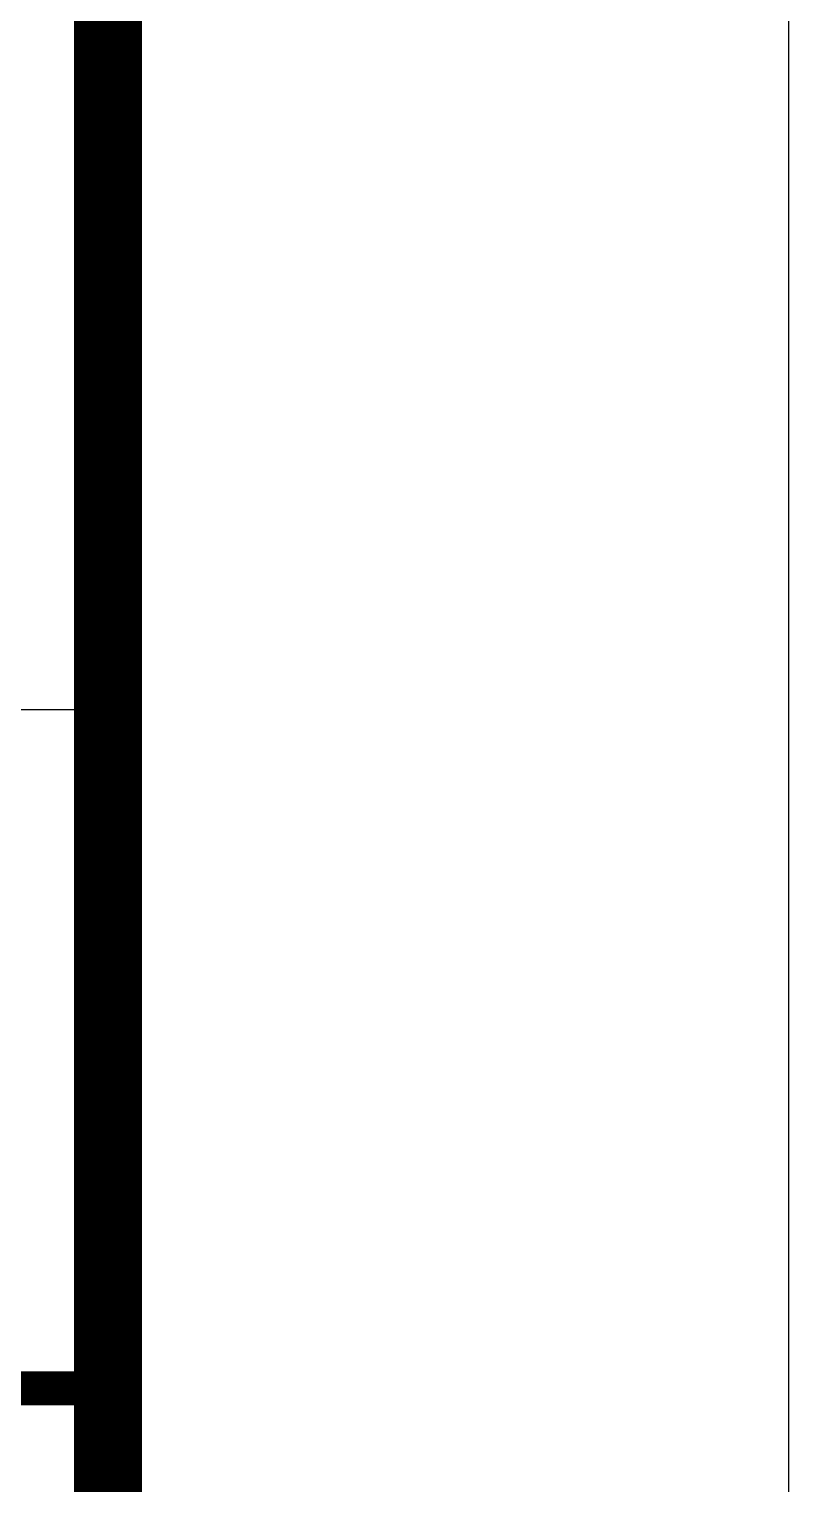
# Model space of a CAD drawing. Extents: x 185245 to 2166646, y -19957 to 815000.
# Drawn here: x 2050424 to 2052098, y 572966 to 576168 of the extents above; entities that cross this region are included whole.
import ezdxf

# ---------------------------------------------------------------- set-up
doc = ezdxf.new("R2010")
doc.units = 0
doc.header["$LTSCALE"] = 1000
doc.header["$MEASUREMENT"] = 0
doc.layers.add('PUB_TITLE', color=4, linetype='Continuous')
doc.layers.add('图框', color=4, linetype='Continuous')

msp = doc.modelspace()

# ---------------------------------------------------------------- linework, layer by layer
at = {"layer": 'PUB_TITLE', "elevation": 1.991429599002004e-08}
msp.add_lwpolyline([(1962998.042825174, 534962.7420397846), (2052098.042825174, 534962.7420397846), (2052098.042825174, 597962.7420397846), (1962998.042825174, 597962.7420397846)], close=True, dxfattribs=at)
at = {"layer": 'PUB_TITLE', "const_width": 150, "elevation": 1.991429599002004e-08}
msp.add_lwpolyline([(1966748.042825174, 536462.7420397846), (2050598.042825174, 536462.7420397846), (2050598.042825174, 596462.7420397846), (1966748.042825174, 596462.7420397846)], close=True, dxfattribs=at)
at = {"layer": '图框', "color": 0}
msp.add_line((2041584.189080875, 574670.3681801928, 1.991429599002004e-08), (2050598.042825174, 574670.3681801928, 1.991429599002004e-08), dxfattribs=at)
at = {"layer": '图框', "color": 0, "const_width": 75, "elevation": 1.991429599002004e-08}
msp.add_lwpolyline([(2041584.189080875, 583335.5681801995), (2050598.042825174, 583335.5681801995), (2050598.042825174, 568096.768180195), (2041584.189080875, 568096.768180195)], close=True, dxfattribs=at)
msp.add_lwpolyline([(2041584.189080875, 573176.3681801928), (2050598.042825174, 573176.3681801928)], dxfattribs=at)

doc.saveas('drawing.dxf')
